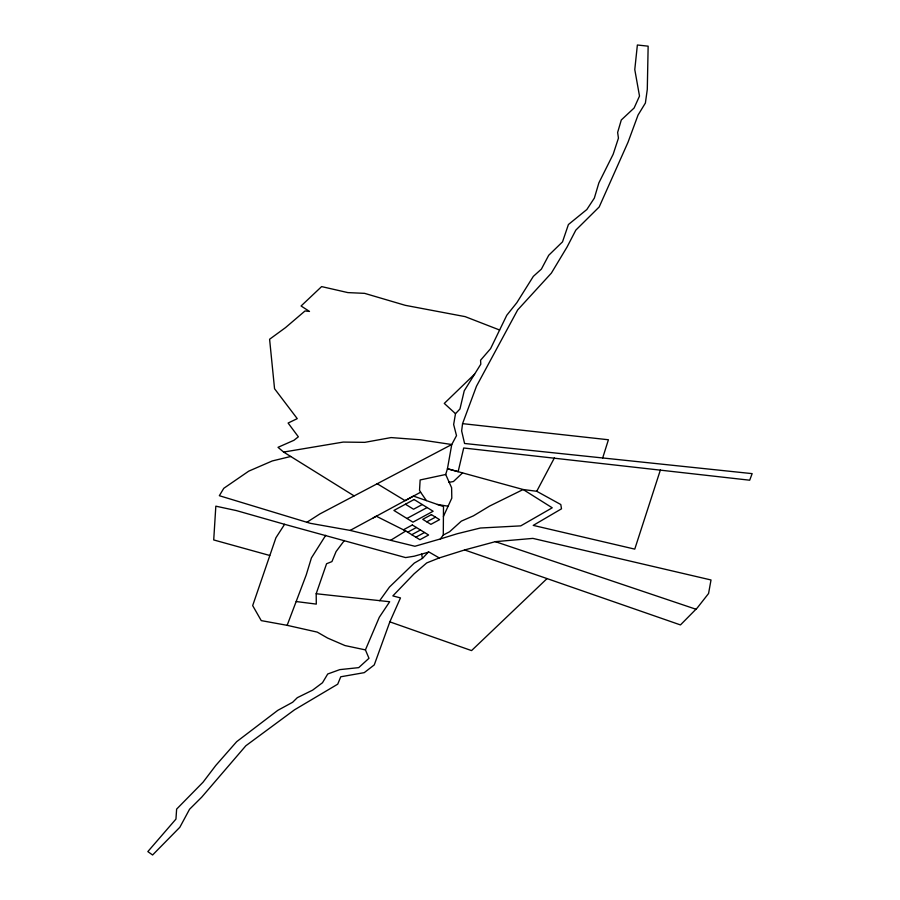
<?xml version="1.0" encoding="UTF-8"?>
<svg xmlns="http://www.w3.org/2000/svg" width="900" height="900" viewBox="0 0 900 900"><rect width="100%" height="100%" fill="white"/><g stroke="black" fill="none" stroke-linecap="round" stroke-linejoin="round"><path stroke-width="1.35" d="M350.156 530.404L414.923 546.266L440.325 538.954L443.284 535.016L443.498 506.565L413.471 496.091L350.156 530.404L310.32 523.316L219.341 495.709L223.774 488.317L248.76 471.139L272.284 460.946L290.734 456.48M462.566 423.641L461.644 430.92L464.569 443.486L752.153 473.636L749.689 480.206L463.702 447.998L458.145 471.668L447.446 468.743L451.755 444.521L456.502 435.634L453.645 424.519L455.501 413.674L459.956 408.994L464.231 390.814L480.803 364.185L480.566 360.236L490.567 348.671L506.779 315.259L516.836 302.692L533.317 276.39L541.395 269.1L548.719 255.274L562.511 241.864L568.418 224.528L586.845 209.52L594.349 198.09L598.883 182.857L613.17 154.249L618.446 138.139L617.636 132.446L621.293 119.981L634.117 108L639.506 96.064L634.781 69.57L637.369 45L648.146 46.17L647.291 89.392L645.39 103.05L638.055 115.043L628.031 142.222L599.197 206.955L575.809 230.141L567.124 246.904L551.351 273.139L517.658 309.949L476.471 386.235L462.566 423.641L608.411 439.762L602.685 457.954M443.419 516.431L451.8 498.139L451.62 487.755L445.702 474.491L447.446 468.743L523.17 489.521L536.738 491.287L560.801 504.54L561.499 508.815L533.239 525.386L634.759 549.124L660.386 469.98M428.209 552.251L414.18 556.211L405.585 557.584L284.602 524.317L275.929 537.75L252.675 605.61L261.248 620.617L287.145 625.331L317.272 632.115L327.589 638.055L344.981 645.559L365.423 649.901L368.978 658.294L358.718 667.631L339.761 669.634L327.724 673.999L322.481 682.74L312.604 690.154L297.326 697.669L292.646 702.259L277.785 710.359L236.655 741.69L215.786 765.45L203.029 782.235L176.625 809.123L175.95 819.09L147.847 851.591L152.584 855L179.843 827.269L189.54 809.28L201.713 797.164L245.846 745.762L294.502 709.819L337.725 684.169L340.751 676.778L364.241 672.649L374.254 664.92L389.846 621.855L400.478 597.915L392.85 595.901L414.011 573.908L426.735 562.916L439.245 557.933L464.625 549.956L495.371 541.654L532.868 538.391L711.011 579.971L708.57 593.494L697.275 607.905L680.456 624.926L464.625 549.956M296.224 601.549L316.294 604.102L316.192 593.73L326.576 563.738L331.931 561.589L336.071 551.576L344.363 540.484M287.145 625.331L306.236 574.92L311.411 557.933L325.744 535.286M365.423 649.901L379.305 617.265L389.678 601.74L316.192 593.73M536.738 491.287L554.434 457.841M379.676 600.683L389.464 587.048L414.259 563.108L422.449 558.405L428.625 551.801L439.245 557.933M474.626 374.108L444.285 403.414L455.501 413.674M547.043 578.587L471.544 650.599L389.846 621.855M462.577 472.894L453.431 481.534L448.954 482.321M306.889 522.281L319.86 513.945L451.755 444.521L420.154 439.774L391.084 437.58L364.781 442.35L343.215 442.08L283.635 452.07L278.01 447.322L293.94 440.291L298.35 436.815L288.113 423.045L297.248 418.646L274.556 388.733L269.595 339.244L285.491 327.634L305.021 310.961L309.499 311.434L301.072 305.989L321.615 286.594L347.861 292.601L364.613 293.355L405.27 305.325L465.142 316.631L499.624 330.019M390.623 540.315L405.776 531L376.29 516.217L373.264 517.86M422.246 504.54L413.55 509.231L405.416 504.225M406.935 518.467L427.129 507.544M407.711 532.181L416.396 527.49M426.814 521.842L435.499 517.14M411.772 534.69L420.469 529.988M415.845 537.199L424.53 532.496M426.397 500.603L420.615 492.221L405.079 500.636L377.134 483.705M443.284 535.016L449.527 531.81L461.329 521.134L473.456 515.824L489.544 506.093L523.17 489.521L552.24 507.803L520.762 525.87L480.353 528.019L457.2 533.745L440.325 538.954M445.702 474.491L420.142 479.959L419.524 490.264L420.615 492.221M437.445 504.461L447.907 506.183M269.73 555.469L213.716 539.944L215.831 506.171L236.396 510.593L284.602 524.317M495.371 541.654L695.959 609.232M283.635 452.07L354.082 495.877M421.605 554.119L422.449 558.405M414.101 499.522L393.907 510.446L412.942 522.169L433.125 511.245L414.101 499.522M412.324 524.981L403.639 529.684L419.918 539.707L428.603 535.005L412.324 524.981M431.426 514.631L422.741 519.334L430.886 524.351L439.571 519.649L431.426 514.631"/></g></svg>
